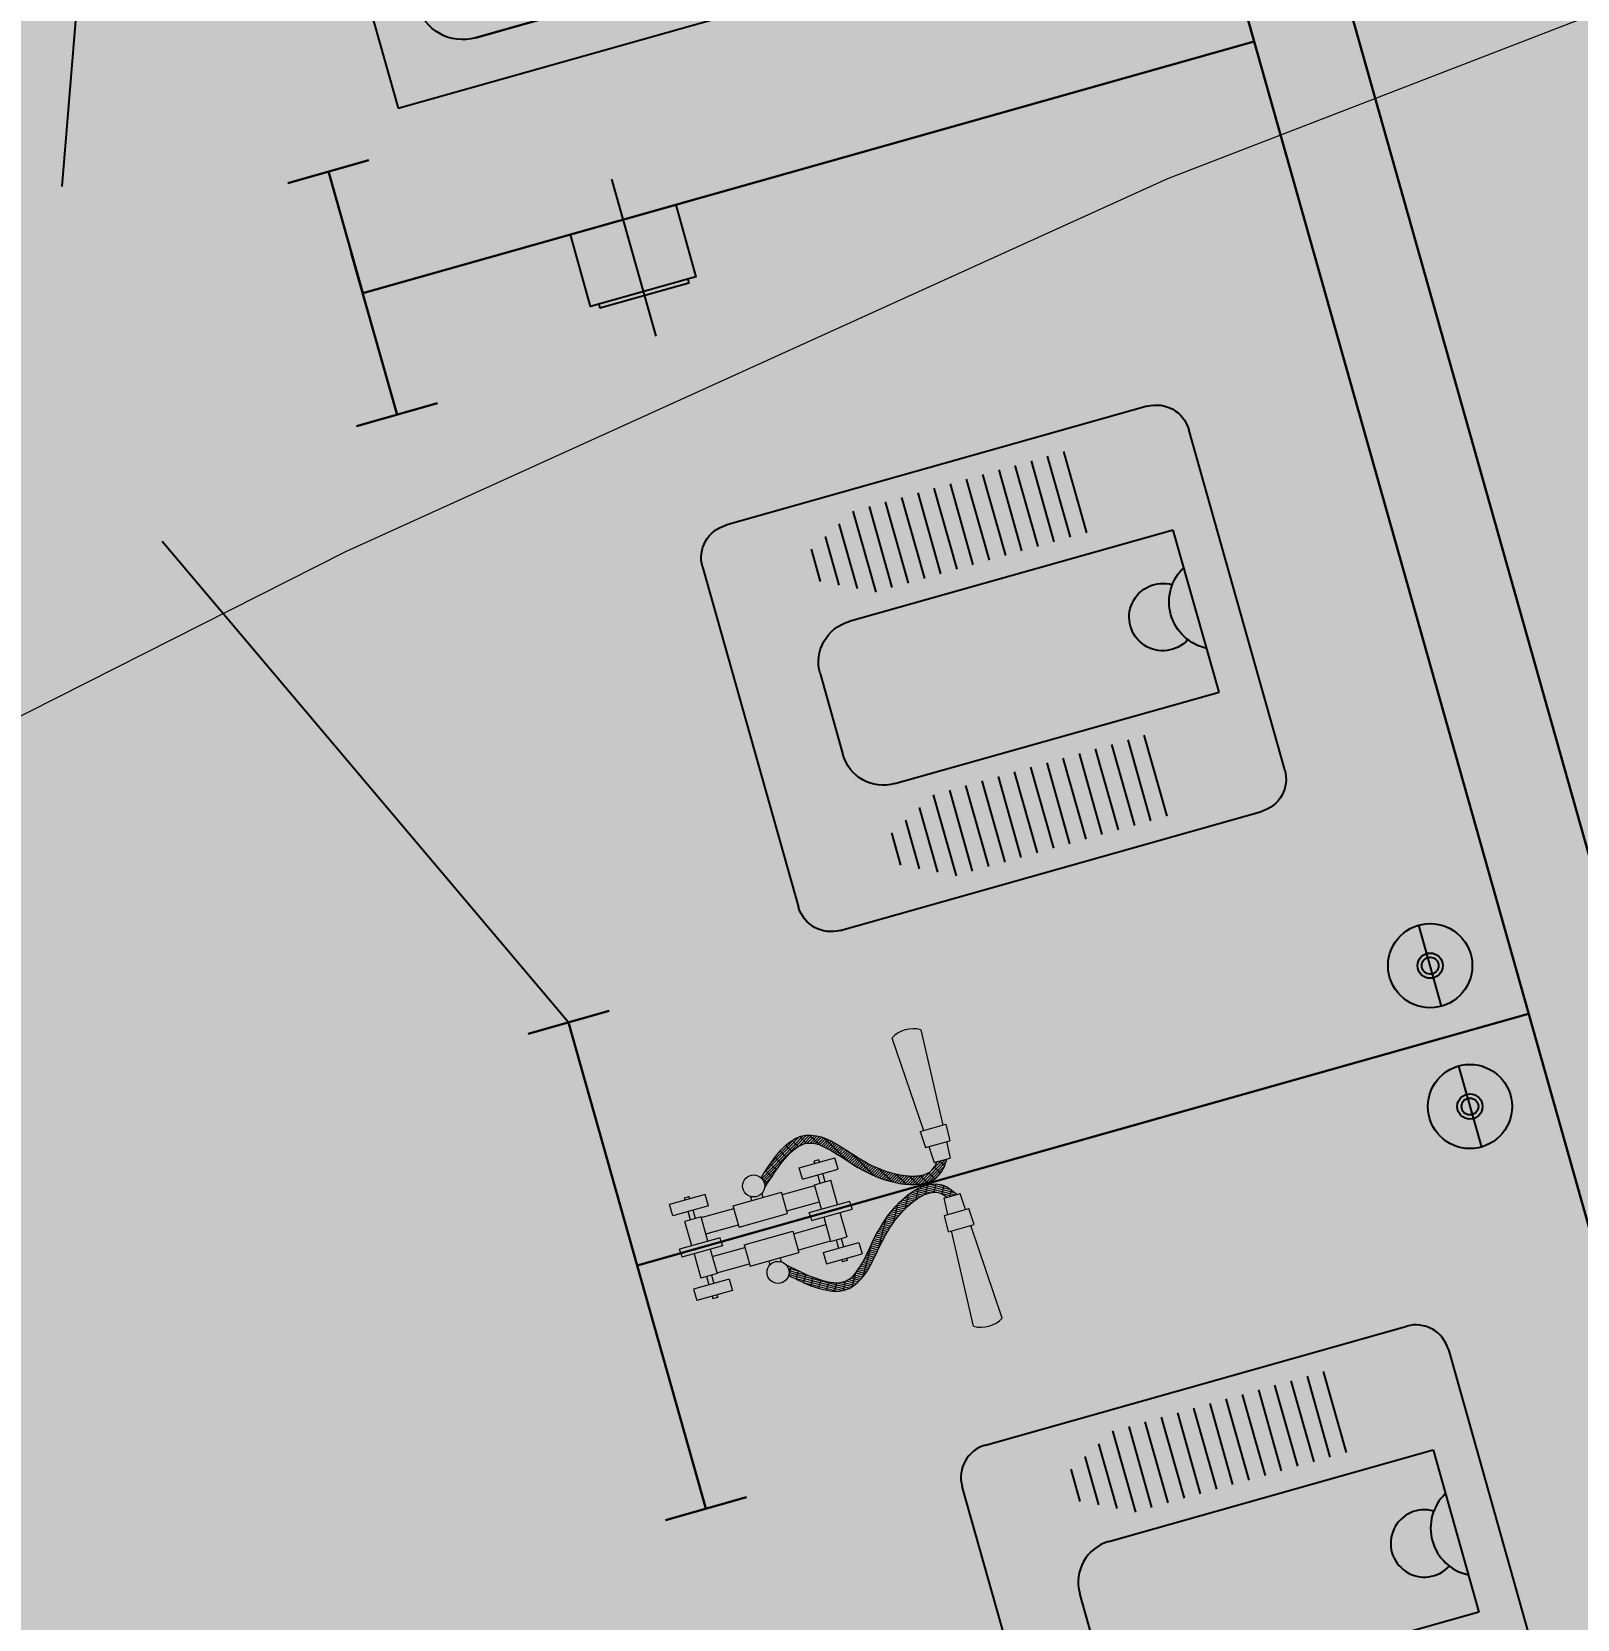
# Model space of a CAD drawing. Header units: millimetres. Extents: x 474337 to 1180020, y 4124662 to 4776603.
# Drawn here: x 808259 to 810095, y 4451839 to 4453725 of the extents above; entities that cross this region are included whole.
import ezdxf

# ---------------------------------------------------------------- set-up
doc = ezdxf.new("R2010")
doc.units = ezdxf.units.MM
doc.layers.add('(004) Точки рельефа', color=7, linetype='Continuous')
doc.layers.add('(031) Горизонтали', color=42, linetype='Continuous')
doc.layers.add('_0', color=7, linetype='Continuous', lineweight=25)
doc.styles.add('D-431', font='')
doc.styles.get('D-431').set_extended_font_data('D431', italic=True)

# ---------------------------------------------------------------- blocks, each defined once
blk = doc.blocks.new('hdyer')
for p, q in [((-112315.8, -307129.6), (-112315.8, -308129.6)), ((-112559.4, -307590.9), (-113204.7, -307243.8)), ((-112365.8, -307592.6), (-112385.8, -307592.6)), ((-112385.8, -307592.6), (-112385.8, -307612.6)), ((-112315.8, -307587.6), (-112365.8, -307587.6)), ((-112365.8, -307587.6), (-112365.8, -307617.6)), ((-112564.9, -307620.2), (-112553.3, -307607.4)), ((-112553.3, -307607.4), (-112536.3, -307603.7)), ((-112536.3, -307603.7), (-112522, -307609.5)), ((-112522, -307609.5), (-112515.8, -307617.6)), ((-112385.8, -307612.6), (-112385.8, -307642.6)), ((-112566.4, -307637.4), (-112564.9, -307620.2)), ((-112515.8, -307617.6), (-112396, -307617.6)), ((-112388, -307617.6), (-112396, -307617.6)), ((-112388, -307645.6), (-112388, -307617.6)), ((-112388, -307622.8), (-112387.9, -307622.9)), ((-112385.8, -307622.9), (-112388, -307622.9)), ((-112365.8, -307617.6), (-112315.8, -307617.6)), ((-112365.8, -307642.6), (-112365.8, -307617.6)), ((-112354.7, -307622.9), (-112365.8, -307622.9)), ((-112358.6, -307620.6), (-112358.2, -307618.5)), ((-112358.2, -307622.9), (-112358.6, -307620.6)), ((-112358.2, -307618.5), (-112357.5, -307617.6)), ((-112354.7, -307622.9), (-112341.4, -307622.9)), ((-112341.4, -307622.9), (-112336.8, -307624.1)), ((-112336.8, -307624.1), (-112333.6, -307627.7)), ((-112332.9, -307631.6), (-112334, -307640.1)), ((-112333.6, -307627.7), (-112332.9, -307631.6)), ((-112559.3, -307651), (-112566.4, -307637.4)), ((-112544.2, -307658.8), (-112559.3, -307651)), ((-112515.8, -307645.6), (-112527.5, -307656.1)), ((-112388, -307645.6), (-112515.8, -307645.6)), ((-112385.8, -307639.9), (-112388, -307639.9)), ((-112385.8, -307642.6), (-112365.8, -307642.6)), ((-112360.3, -307719.9), (-112372.7, -307642.6)), ((-112358.3, -307639.9), (-112365.8, -307639.9)), ((-112349.7, -307648.6), (-112360, -307718.7)), ((-112353.7, -307641.1), (-112358.3, -307639.9)), ((-112352.5, -307667.5), (-112356.2, -307640.5)), ((-112350.5, -307644.7), (-112353.7, -307641.1)), ((-112349.7, -307648.6), (-112350.5, -307644.7)), ((-112334, -307640.1), (-112336, -307653.8)), ((-112527.5, -307656.1), (-112544.2, -307658.8)), ((-112336, -307653.8), (-112340.8, -307686.6)), ((-112559.4, -307671.5), (-113204.7, -308018.5)), ((-112340.8, -307686.6), (-112345.6, -307719.4)), ((-112358.3, -307723.2), (-112360.3, -307719.9)), ((-112360.3, -307719.9), (-112360.3, -307719.9)), ((-112355.7, -307725.2), (-112358.3, -307723.2)), ((-112352.7, -307725.6), (-112355.7, -307725.2)), ((-112349.5, -307724.9), (-112352.7, -307725.6)), ((-112346.8, -307722.6), (-112349.5, -307724.9)), ((-112345.6, -307719.4), (-112346.8, -307722.6)), ((-113315.8, -308129.6), (-112315.8, -308129.6))]:
    blk.add_line(p, q)
blk.add_lwpolyline([(-112315.8, -307129.6), (-113315.8, -307129.6), (-113315.8, -308129.6)])
for points in [[(-112426.9, -307185.2), (-113204.7, -307185.2, 0.414214), (-113260.2, -307240.7), (-113260.2, -308018.5, 0.141372)], [(-112371.4, -307592.6), (-112371.4, -307240.7, 0.414214), (-112426.9, -307185.2)], [(-112426.9, -307218.5), (-113204.7, -307218.5, 0.414214), (-113226.9, -307240.7), (-113226.9, -308018.5, 0.139565)], [(-112404.7, -307617.6), (-112404.7, -307240.7, 0.414214), (-112426.9, -307218.5)], [(-112426.9, -308074.1), (-113204.7, -308074.1, -0.414214), (-113260.2, -308018.5), (-113260.2, -307240.7, -0.141372)], [(-112426.9, -308040.7), (-113204.7, -308040.7, -0.414214), (-113226.9, -308018.5), (-113226.9, -307240.7, -0.139565)], [(-113204.7, -308040.7), (-112426.9, -308040.7, 0.414214), (-112404.7, -308018.5), (-112404.7, -307645.6)], [(-113204.7, -308074.1), (-112426.9, -308074.1, 0.414214), (-112371.4, -308018.5), (-112371.4, -307650.8)]]:
    blk.add_lwpolyline(points, format="xyb")
for start, end in [(18.2826, 150.032), (208.2139, 340.5433)]:
    blk.add_arc((-112484.4, -307631.2), 43.3, start, end)
blk = doc.blocks.new('hdyhd')
for p, q in [((732050.4, 105598.5), (732470.4, 105598.5)), ((732010.4, 105038.5), (732010.4, 105558.5)), ((732510.4, 105558.5), (732510.4, 105038.5)), ((732160.4, 105548.5), (732360.4, 105548.5)), ((732160.4, 105148.5), (732160.4, 105548.5)), ((732360.4, 105548.5), (732360.4, 105148.5)), ((732135.4, 105448.7), (732035.4, 105448.7)), ((732385.4, 105448.7), (732485.4, 105448.7)), ((732135.4, 105428.7), (732035.4, 105428.7)), ((732385.4, 105428.7), (732485.4, 105428.7)), ((732135.4, 105408.7), (732035.4, 105408.7)), ((732385.4, 105408.7), (732485.4, 105408.7)), ((732135.4, 105388.7), (732035.4, 105388.7)), ((732385.4, 105388.7), (732485.4, 105388.7)), ((732135.4, 105368.7), (732035.4, 105368.7)), ((732385.4, 105368.7), (732485.4, 105368.7)), ((732135.4, 105348.7), (732035.4, 105348.7)), ((732385.4, 105348.7), (732485.4, 105348.7)), ((732135.4, 105328.7), (732035.4, 105328.7)), ((732385.4, 105328.7), (732485.4, 105328.7)), ((732135.4, 105308.7), (732035.4, 105308.7)), ((732385.4, 105308.7), (732485.4, 105308.7)), ((732135.4, 105288.7), (732035.4, 105288.7)), ((732385.4, 105288.7), (732485.4, 105288.7)), ((732135.4, 105268.7), (732035.4, 105268.7)), ((732385.4, 105268.7), (732485.4, 105268.7)), ((732135.4, 105248.7), (732035.4, 105248.7)), ((732385.4, 105248.7), (732485.4, 105248.7)), ((732135.4, 105228.7), (732035.4, 105228.7)), ((732385.4, 105228.7), (732485.4, 105228.7)), ((732135.4, 105208.7), (732035.4, 105208.7)), ((732385.4, 105208.7), (732485.4, 105208.7)), ((732135.4, 105188.7), (732035.4, 105188.7)), ((732385.4, 105188.7), (732485.4, 105188.7)), ((732125.4, 105168.7), (732045.4, 105168.7)), ((732395.4, 105168.7), (732475.4, 105168.7)), ((732115.4, 105148.7), (732055.4, 105148.7)), ((732405.4, 105148.7), (732465.4, 105148.7)), ((732105.4, 105128.7), (732065.4, 105128.7)), ((732415.4, 105128.7), (732455.4, 105128.7)), ((732310.4, 105098.5), (732210.4, 105098.5)), ((732470.4, 104998.5), (732050.4, 104998.5))]:
    blk.add_line(p, q)
for centre, radius, start, end in [((732050.4, 105558.5), 40, 90, 180), ((732470.4, 105558.5), 40, 0, 90), ((732264.4, 105575.1), 56.7, 208.0725, 331.9275), ((732264.4, 105508.5), 40, 147.9101, 32.09), ((732210.4, 105148.5), 50, 180, 270), ((732310.4, 105148.5), 50, 270, 0), ((732050.4, 105038.5), 40, 180, 270), ((732470.4, 105038.5), 40, 270, 360)]:
    blk.add_arc(centre, radius, start, end)
blk = doc.blocks.new('dfgfdgf')
at = {"lineweight": 30}
for p, q in [((3398855.57, -517463.49, -26.38), (3398855.57, -511833.49, 10.18)), ((3398975.57, -517463.49, -26.38), (3398975.57, -511833.49, 10.18)), ((3397705.57, -512883.49, 10.18), (3397805.57, -512883.49, 10.18)), ((3397755.57, -512883.49, 10.18), (3397755.57, -513033.49, 10.18)), ((3397755.57, -512983.49, 10.18), (3397755.57, -513183.49, 10.18)), ((3397755.57, -513033.49, 10.18), (3398855.57, -513033.49, 10.18)), ((3397705.57, -513183.49, 10.18), (3397805.57, -513183.49, 10.18)), ((3397705.57, -513933.49, 10.18), (3397805.57, -513933.49, 10.18)), ((3397755.57, -513933.49, 10.18), (3397755.57, -514233.49, 10.18)), ((3397755.57, -514233.49, 10.18), (3397755.57, -514533.49, 10.18)), ((3397755.57, -514233.49, 10.18), (3398855.57, -514233.49, 10.18)), ((3397705.57, -514533.49, 10.18), (3397805.57, -514533.49, 10.18))]:
    blk.add_line(p, q, dxfattribs=at)
for p, q in [((3397755.57, -511983.49, 10.18), (3397446.1, -512814.48, 10.18)), ((3397755.57, -513933.49, 10.18), (3397446.1, -513252.51, 10.18))]:
    blk.add_line(p, q)
at = {"color": 153, "linetype": 'ByBlock', "lineweight": 5}
for p, q in [((3398120.2, -514055.5, 10.18), (3398126.09, -514171.63, 10.18)), ((3398155.84, -514055.5, 10.18), (3398149.95, -514171.63, 10.18)), ((3397925.91, -514174.13, 10.18), (3397987.44, -514138.61, 10.18)), ((3397926.82, -514176.36, 10.18), (3397991.27, -514139.15, 10.18)), ((3397930.15, -514168.93, 10.18), (3397982.78, -514138.55, 10.18)), ((3397939.62, -514160.72, 10.18), (3397976.18, -514139.61, 10.18)), ((3397972.93, -514140.53, 10.18), (3397978.08, -514149.45, 10.18)), ((3397978.26, -514149.41, 10.18), (3397994.62, -514139.96, 10.18)), ((3397982.78, -514138.55, 10.18), (3397988.5, -514148.46, 10.18)), ((3397984.85, -514148.35, 10.18), (3397997.63, -514140.97, 10.18)), ((3397994.6, -514139.96, 10.18), (3398003.04, -514154.58, 10.18)), ((3397940.28, -514160.17, 10.18), (3397945.46, -514169.16, 10.18)), ((3397947.83, -514154.21, 10.18), (3397953.02, -514163.2, 10.18)), ((3397955.7, -514148.78, 10.18), (3397960.85, -514157.71, 10.18)), ((3397964, -514144.12, 10.18), (3397969.1, -514152.96, 10.18)), ((3397989.27, -514148.55, 10.18), (3398000.4, -514142.12, 10.18)), ((3397992.73, -514149.3, 10.18), (3398002.98, -514143.38, 10.18)), ((3397995.67, -514150.35, 10.18), (3398005.41, -514144.73, 10.18)), ((3397998.28, -514151.6, 10.18), (3398007.7, -514146.16, 10.18)), ((3398000.66, -514152.97, 10.18), (3398009.89, -514147.64, 10.18)), ((3398002.86, -514154.45, 10.18), (3398011.98, -514149.19, 10.18)), ((3398004.93, -514156.01, 10.18), (3398013.98, -514150.78, 10.18)), ((3398006.9, -514157.62, 10.18), (3398015.91, -514152.42, 10.18)), ((3398008.79, -514159.28, 10.18), (3398017.77, -514154.09, 10.18)), ((3398010.13, -514147.82, 10.18), (3398029.97, -514182.18, 10.18)), ((3398010.61, -514160.98, 10.18), (3398019.57, -514155.8, 10.18)), ((3398012.37, -514162.71, 10.18), (3398021.32, -514157.54, 10.18)), ((3398014.1, -514164.46, 10.18), (3398023.01, -514159.32, 10.18)), ((3397812.29, -514188.3, 10.18), (3397812.29, -514174.3, 10.18)), ((3397856.29, -514174.3, 10.18), (3397812.29, -514174.3, 10.18)), ((3397831.29, -514174.3, 10.18), (3397831.29, -514171.35, 10.18)), ((3397831.29, -514171.35, 10.18), (3397837.29, -514171.35, 10.18)), ((3397837.29, -514174.3, 10.18), (3397837.29, -514171.35, 10.18)), ((3397856.29, -514188.3, 10.18), (3397856.29, -514174.3, 10.18)), ((3397925.66, -514172.97, 10.18), (3397930.79, -514181.84, 10.18)), ((3397927.3, -514181.58, 10.18), (3397938.29, -514175.23, 10.18)), ((3397927.31, -514178.82, 10.18), (3397949.02, -514166.29, 10.18)), ((3397932.92, -514166.48, 10.18), (3397938.08, -514175.42, 10.18)), ((3397972.29, -514188.3, 10.18), (3397972.29, -514174.3, 10.18)), ((3397972.29, -514174.3, 10.18), (3398016.29, -514174.3, 10.18)), ((3397991.29, -514174.3, 10.18), (3397991.29, -514171.35, 10.18)), ((3397997.29, -514171.35, 10.18), (3397991.29, -514171.35, 10.18)), ((3397997.29, -514174.3, 10.18), (3397997.29, -514171.35, 10.18)), ((3398015.79, -514166.23, 10.18), (3398024.67, -514161.1, 10.18)), ((3398016.29, -514188.3, 10.18), (3398016.29, -514174.3, 10.18)), ((3398017.45, -514168.03, 10.18), (3398026.32, -514162.9, 10.18)), ((3398019.09, -514169.83, 10.18), (3398027.95, -514164.71, 10.18)), ((3398020.71, -514171.64, 10.18), (3398029.57, -514166.53, 10.18)), ((3398022.32, -514173.46, 10.18), (3398031.18, -514168.34, 10.18)), ((3398023.93, -514175.28, 10.18), (3398032.79, -514170.17, 10.18)), ((3398025.52, -514177.11, 10.18), (3398034.39, -514171.99, 10.18)), ((3398027.12, -514178.94, 10.18), (3398036, -514173.81, 10.18)), ((3398028.72, -514180.76, 10.18), (3398037.61, -514175.63, 10.18)), ((3398030.33, -514182.59, 10.18), (3398039.22, -514177.45, 10.18)), ((3398031.94, -514184.4, 10.18), (3398040.85, -514179.26, 10.18)), ((3398036.41, -514174.28, 10.18), (3398055.54, -514207.42, 10.18)), ((3398122.09, -514171.63, 10.18), (3398123.1, -514191.63, 10.18)), ((3398122.09, -514171.63, 10.18), (3398153.95, -514171.63, 10.18)), ((3398153.95, -514171.63, 10.18), (3398152.94, -514191.63, 10.18)), ((3397856.29, -514188.3, 10.18), (3397812.29, -514188.3, 10.18)), ((3397831.29, -514198.49, 10.18), (3397831.29, -514188.3, 10.18)), ((3397837.29, -514198.49, 10.18), (3397837.29, -514188.3, 10.18)), ((3397884.29, -514222.5, 10.18), (3397884.29, -514196.28, 10.18)), ((3397884.29, -514196.28, 10.18), (3397944.29, -514196.28, 10.18)), ((3397907.29, -514196.28, 10.18), (3397907.29, -514191.2, 10.18)), ((3397921.29, -514196.28, 10.18), (3397921.29, -514191.2, 10.18)), ((3397926.54, -514184.77, 10.18), (3397929.3, -514183.17, 10.18)), ((3397944.29, -514222.5, 10.18), (3397944.29, -514196.28, 10.18)), ((3397972.29, -514188.3, 10.18), (3398016.29, -514188.3, 10.18)), ((3397991.29, -514198.49, 10.18), (3397991.29, -514188.3, 10.18)), ((3397997.29, -514198.49, 10.18), (3397997.29, -514188.3, 10.18)), ((3398033.57, -514186.21, 10.18), (3398042.49, -514181.07, 10.18)), ((3398035.21, -514188.02, 10.18), (3398044.14, -514182.86, 10.18)), ((3398036.86, -514189.81, 10.18), (3398045.81, -514184.65, 10.18)), ((3398038.54, -514191.59, 10.18), (3398047.5, -514186.42, 10.18)), ((3398040.24, -514193.36, 10.18), (3398049.22, -514188.18, 10.18)), ((3398041.96, -514195.12, 10.18), (3398050.97, -514189.92, 10.18)), ((3398043.7, -514196.86, 10.18), (3398052.74, -514191.64, 10.18)), ((3398045.48, -514198.58, 10.18), (3398054.55, -514193.35, 10.18)), ((3398047.29, -514200.29, 10.18), (3398056.4, -514195.03, 10.18)), ((3398049.14, -514201.97, 10.18), (3398058.28, -514196.69, 10.18)), ((3398123.1, -514191.63, 10.18), (3398152.94, -514191.63, 10.18)), ((3398127.11, -514191.63, 10.18), (3398128.12, -514211.63, 10.18)), ((3398148.94, -514191.63, 10.18), (3398147.92, -514211.63, 10.18)), ((3397824.29, -514228.49, 10.18), (3397824.29, -514198.49, 10.18)), ((3397844.29, -514198.49, 10.18), (3397824.29, -514198.49, 10.18)), ((3397844.29, -514228.49, 10.18), (3397844.29, -514198.49, 10.18)), ((3397844.29, -514199.28, 10.18), (3397884.29, -514199.28, 10.18)), ((3397944.29, -514199.28, 10.18), (3397984.29, -514199.28, 10.18)), ((3397984.29, -514228.49, 10.18), (3397984.29, -514198.49, 10.18)), ((3397984.29, -514198.49, 10.18), (3398004.29, -514198.49, 10.18)), ((3398004.29, -514228.49, 10.18), (3398004.29, -514198.49, 10.18)), ((3398051.02, -514203.64, 10.18), (3398060.22, -514198.33, 10.18)), ((3398052.94, -514205.28, 10.18), (3398062.19, -514199.93, 10.18)), ((3398054.9, -514206.9, 10.18), (3398064.22, -514201.51, 10.18)), ((3398056.89, -514208.49, 10.18), (3398066.29, -514203.07, 10.18)), ((3398058.93, -514210.07, 10.18), (3398068.41, -514204.59, 10.18)), ((3398061, -514211.62, 10.18), (3398070.59, -514206.09, 10.18)), ((3398062.24, -514199.97, 10.18), (3398073.81, -514220.01, 10.18)), ((3398063.12, -514213.15, 10.18), (3398072.81, -514207.55, 10.18)), ((3398065.28, -514214.65, 10.18), (3398075.08, -514208.99, 10.18)), ((3398067.49, -514216.12, 10.18), (3398077.41, -514210.39, 10.18)), ((3398069.75, -514217.57, 10.18), (3398079.81, -514211.76, 10.18)), ((3398072.06, -514218.98, 10.18), (3398082.26, -514213.09, 10.18)), ((3398074.43, -514220.37, 10.18), (3398084.79, -514214.39, 10.18)), ((3398076.85, -514221.72, 10.18), (3398087.39, -514215.63, 10.18)), ((3398079.35, -514223.03, 10.18), (3398090.08, -514216.83, 10.18)), ((3398080.16, -514211.96, 10.18), (3398089.08, -514227.41, 10.18)), ((3398102.97, -514231.38, 10.18), (3398137.19, -514211.63, 10.18)), ((3398106.8, -514231.92, 10.18), (3398141.95, -514211.63, 10.18)), ((3398111.09, -514232.19, 10.18), (3398142.18, -514214.25, 10.18)), ((3398126.94, -514216.78, 10.18), (3398132.14, -514225.78, 10.18)), ((3398128.12, -514211.63, 10.18), (3398147.92, -514211.63, 10.18)), ((3398130.94, -514212.48, 10.18), (3398132.42, -514211.63, 10.18)), ((3398134.96, -514211.63, 10.18), (3398139, -514218.63, 10.18)), ((3397809.29, -514233.49, 10.18), (3397809.29, -514228.49, 10.18)), ((3397859.29, -514228.49, 10.18), (3397809.29, -514228.49, 10.18)), ((3397809.29, -514233.49, 10.18), (3397859.29, -514233.49, 10.18)), ((3397809.29, -514233.49, 10.18), (3397809.29, -514238.49, 10.18)), ((3397809.29, -514233.49, 10.18), (3397859.29, -514233.49, 10.18)), ((3397844.29, -514219.5, 10.18), (3397884.29, -514219.5, 10.18)), ((3397859.29, -514233.49, 10.18), (3397859.29, -514228.49, 10.18)), ((3397859.29, -514233.49, 10.18), (3397859.29, -514238.49, 10.18)), ((3397884.29, -514222.5, 10.18), (3397944.29, -514222.5, 10.18)), ((3397944.29, -514219.5, 10.18), (3397984.29, -514219.5, 10.18)), ((3397969.29, -514233.49, 10.18), (3397969.29, -514228.49, 10.18)), ((3397969.29, -514228.49, 10.18), (3398019.29, -514228.49, 10.18)), ((3397969.29, -514233.49, 10.18), (3398019.29, -514233.49, 10.18)), ((3397969.29, -514233.49, 10.18), (3397969.29, -514238.49, 10.18)), ((3397969.29, -514233.49, 10.18), (3398019.29, -514233.49, 10.18)), ((3398019.29, -514233.49, 10.18), (3398019.29, -514228.49, 10.18)), ((3398019.29, -514233.49, 10.18), (3398019.29, -514238.49, 10.18)), ((3398081.91, -514224.3, 10.18), (3398092.87, -514217.97, 10.18)), ((3398084.55, -514225.52, 10.18), (3398095.78, -514219.04, 10.18)), ((3398087.29, -514226.69, 10.18), (3398098.84, -514220.02, 10.18)), ((3398090.12, -514227.8, 10.18), (3398102.08, -514220.9, 10.18)), ((3398093.08, -514228.84, 10.18), (3398105.59, -514221.62, 10.18)), ((3398095.11, -514218.8, 10.18), (3398102.3, -514231.26, 10.18)), ((3398095.11, -514248.19, 10.18), (3398102.3, -514235.73, 10.18)), ((3398096.18, -514229.8, 10.18), (3398109.51, -514222.11, 10.18)), ((3398099.46, -514230.66, 10.18), (3398114.26, -514222.12, 10.18)), ((3398102.97, -514235.6, 10.18), (3398137.19, -514255.36, 10.18)), ((3398106.8, -514235.06, 10.18), (3398141.95, -514255.36, 10.18)), ((3398107.93, -514221.96, 10.18), (3398113.82, -514232.16, 10.18)), ((3398107.93, -514245.03, 10.18), (3398113.82, -514234.83, 10.18)), ((3398111.09, -514234.79, 10.18), (3398142.18, -514252.74, 10.18)), ((3398116.24, -514231.97, 10.18), (3398138.72, -514218.99, 10.18)), ((3398116.24, -514235.02, 10.18), (3398138.72, -514247.99, 10.18)), ((3398118.62, -514221.43, 10.18), (3398123.75, -514230.31, 10.18)), ((3398124.06, -514230.21, 10.18), (3398133.15, -514224.96, 10.18)), ((3397859.29, -514238.49, 10.18), (3397809.29, -514238.49, 10.18)), ((3397824.29, -514238.49, 10.18), (3397824.29, -514268.49, 10.18)), ((3397844.29, -514238.49, 10.18), (3397844.29, -514268.49, 10.18)), ((3397844.29, -514247.49, 10.18), (3397884.29, -514247.49, 10.18)), ((3397884.29, -514244.49, 10.18), (3397884.29, -514270.7, 10.18)), ((3397884.29, -514244.49, 10.18), (3397944.29, -514244.49, 10.18)), ((3397944.29, -514244.49, 10.18), (3397944.29, -514270.7, 10.18)), ((3397944.29, -514247.49, 10.18), (3397984.29, -514247.49, 10.18)), ((3397969.29, -514238.49, 10.18), (3398019.29, -514238.49, 10.18)), ((3397984.29, -514238.49, 10.18), (3397984.29, -514268.49, 10.18)), ((3398004.29, -514238.49, 10.18), (3398004.29, -514268.49, 10.18)), ((3398062.24, -514267.02, 10.18), (3398073.81, -514246.97, 10.18)), ((3398063.12, -514253.84, 10.18), (3398072.81, -514259.43, 10.18)), ((3398065.28, -514252.34, 10.18), (3398075.08, -514258, 10.18)), ((3398067.49, -514250.86, 10.18), (3398077.41, -514256.59, 10.18)), ((3398069.75, -514249.42, 10.18), (3398079.81, -514255.22, 10.18)), ((3398072.06, -514248, 10.18), (3398082.26, -514253.89, 10.18)), ((3398074.43, -514246.62, 10.18), (3398084.79, -514252.6, 10.18)), ((3398076.85, -514245.27, 10.18), (3398087.39, -514251.35, 10.18)), ((3398079.35, -514243.96, 10.18), (3398090.08, -514250.16, 10.18)), ((3398080.16, -514255.03, 10.18), (3398089.08, -514239.58, 10.18)), ((3398081.91, -514242.69, 10.18), (3398092.87, -514249.02, 10.18)), ((3398084.55, -514241.47, 10.18), (3398095.78, -514247.95, 10.18)), ((3398087.29, -514240.3, 10.18), (3398098.84, -514246.96, 10.18)), ((3398090.12, -514239.18, 10.18), (3398102.08, -514246.09, 10.18)), ((3398093.08, -514238.14, 10.18), (3398105.59, -514245.36, 10.18)), ((3398096.18, -514237.18, 10.18), (3398109.51, -514244.88, 10.18)), ((3398099.46, -514236.33, 10.18), (3398114.26, -514244.87, 10.18)), ((3398118.62, -514245.56, 10.18), (3398123.75, -514236.67, 10.18)), ((3398124.06, -514236.78, 10.18), (3398133.15, -514242.03, 10.18)), ((3398126.94, -514250.2, 10.18), (3398132.14, -514241.2, 10.18)), ((3398130.94, -514254.5, 10.18), (3398132.42, -514255.36, 10.18)), ((3398134.96, -514255.36, 10.18), (3398139, -514248.36, 10.18)), ((3397844.29, -514268.49, 10.18), (3397824.29, -514268.49, 10.18)), ((3397831.29, -514268.49, 10.18), (3397831.29, -514278.68, 10.18)), ((3397837.29, -514268.49, 10.18), (3397837.29, -514278.68, 10.18)), ((3397844.29, -514267.7, 10.18), (3397884.29, -514267.7, 10.18)), ((3397884.29, -514270.7, 10.18), (3397944.29, -514270.7, 10.18)), ((3397907.29, -514270.7, 10.18), (3397907.29, -514275.78, 10.18)), ((3397921.29, -514270.7, 10.18), (3397921.29, -514275.78, 10.18)), ((3397944.29, -514267.7, 10.18), (3397984.29, -514267.7, 10.18)), ((3397984.29, -514268.49, 10.18), (3398004.29, -514268.49, 10.18)), ((3397991.29, -514268.49, 10.18), (3397991.29, -514278.68, 10.18)), ((3397997.29, -514268.49, 10.18), (3397997.29, -514278.68, 10.18)), ((3398036.41, -514292.71, 10.18), (3398055.54, -514259.56, 10.18)), ((3398041.96, -514271.87, 10.18), (3398050.97, -514277.07, 10.18)), ((3398043.7, -514270.13, 10.18), (3398052.74, -514275.34, 10.18)), ((3398045.48, -514268.4, 10.18), (3398054.55, -514273.64, 10.18)), ((3398047.29, -514266.7, 10.18), (3398056.4, -514271.95, 10.18)), ((3398049.14, -514265.01, 10.18), (3398058.28, -514270.29, 10.18)), ((3398051.02, -514263.35, 10.18), (3398060.22, -514268.66, 10.18)), ((3398052.94, -514261.71, 10.18), (3398062.19, -514267.05, 10.18)), ((3398054.9, -514260.09, 10.18), (3398064.22, -514265.47, 10.18)), ((3398056.89, -514258.49, 10.18), (3398066.29, -514263.92, 10.18)), ((3398058.93, -514256.92, 10.18), (3398068.41, -514262.4, 10.18)), ((3398061, -514255.37, 10.18), (3398070.59, -514260.9, 10.18)), ((3398127.11, -514275.36, 10.18), (3398128.12, -514255.36, 10.18)), ((3398128.12, -514255.36, 10.18), (3398147.92, -514255.36, 10.18)), ((3398148.94, -514275.36, 10.18), (3398147.92, -514255.36, 10.18)), ((3397812.29, -514278.68, 10.18), (3397812.29, -514292.68, 10.18)), ((3397856.29, -514278.68, 10.18), (3397812.29, -514278.68, 10.18)), ((3397856.29, -514278.68, 10.18), (3397856.29, -514292.68, 10.18)), ((3397925.66, -514294.02, 10.18), (3397930.79, -514285.14, 10.18)), ((3397926.54, -514282.22, 10.18), (3397929.3, -514283.81, 10.18)), ((3397926.82, -514290.63, 10.18), (3397991.27, -514327.84, 10.18)), ((3397927.3, -514285.41, 10.18), (3397938.29, -514291.76, 10.18)), ((3397927.31, -514288.17, 10.18), (3397949.02, -514300.7, 10.18)), ((3397932.92, -514300.51, 10.18), (3397938.08, -514291.57, 10.18)), ((3397972.29, -514278.68, 10.18), (3397972.29, -514292.68, 10.18)), ((3397972.29, -514278.68, 10.18), (3398016.29, -514278.68, 10.18)), ((3398010.13, -514319.16, 10.18), (3398029.97, -514284.8, 10.18)), ((3398016.29, -514278.68, 10.18), (3398016.29, -514292.68, 10.18)), ((3398023.93, -514291.7, 10.18), (3398032.79, -514296.82, 10.18)), ((3398025.52, -514289.88, 10.18), (3398034.39, -514295, 10.18)), ((3398027.12, -514288.05, 10.18), (3398036, -514293.17, 10.18)), ((3398028.72, -514286.22, 10.18), (3398037.61, -514291.35, 10.18)), ((3398030.33, -514284.4, 10.18), (3398039.22, -514289.54, 10.18)), ((3398031.94, -514282.58, 10.18), (3398040.85, -514287.72, 10.18)), ((3398033.57, -514280.77, 10.18), (3398042.49, -514285.92, 10.18)), ((3398035.21, -514278.97, 10.18), (3398044.14, -514284.13, 10.18)), ((3398036.86, -514277.18, 10.18), (3398045.81, -514282.34, 10.18)), ((3398038.54, -514275.39, 10.18), (3398047.5, -514280.57, 10.18)), ((3398040.24, -514273.62, 10.18), (3398049.22, -514278.81, 10.18)), ((3398122.09, -514295.36, 10.18), (3398123.1, -514275.36, 10.18)), ((3398123.1, -514275.36, 10.18), (3398152.94, -514275.36, 10.18)), ((3398153.95, -514295.36, 10.18), (3398152.94, -514275.36, 10.18)), ((3397856.29, -514292.68, 10.18), (3397812.29, -514292.68, 10.18)), ((3397831.29, -514292.68, 10.18), (3397831.29, -514295.64, 10.18)), ((3397831.29, -514295.64, 10.18), (3397837.29, -514295.64, 10.18)), ((3397837.29, -514292.68, 10.18), (3397837.29, -514295.64, 10.18)), ((3397925.91, -514292.86, 10.18), (3397987.44, -514328.38, 10.18)), ((3397930.15, -514298.05, 10.18), (3397982.78, -514328.44, 10.18)), ((3397939.62, -514306.27, 10.18), (3397976.18, -514327.38, 10.18)), ((3397940.28, -514306.81, 10.18), (3397945.46, -514297.83, 10.18)), ((3397947.83, -514312.78, 10.18), (3397953.02, -514303.79, 10.18)), ((3397955.7, -514318.2, 10.18), (3397960.85, -514309.28, 10.18)), ((3397972.29, -514292.68, 10.18), (3398016.29, -514292.68, 10.18)), ((3397991.29, -514292.68, 10.18), (3397991.29, -514295.64, 10.18)), ((3397997.29, -514295.64, 10.18), (3397991.29, -514295.64, 10.18)), ((3397997.29, -514292.68, 10.18), (3397997.29, -514295.64, 10.18)), ((3398004.93, -514310.98, 10.18), (3398013.98, -514316.21, 10.18)), ((3398006.9, -514309.37, 10.18), (3398015.91, -514314.57, 10.18)), ((3398008.79, -514307.71, 10.18), (3398017.77, -514312.9, 10.18)), ((3398010.61, -514306.01, 10.18), (3398019.57, -514311.19, 10.18)), ((3398012.37, -514304.28, 10.18), (3398021.32, -514309.44, 10.18)), ((3398014.1, -514302.53, 10.18), (3398023.01, -514307.67, 10.18)), ((3398015.79, -514300.75, 10.18), (3398024.67, -514305.88, 10.18)), ((3398017.45, -514298.96, 10.18), (3398026.32, -514304.08, 10.18)), ((3398019.09, -514297.16, 10.18), (3398027.95, -514302.28, 10.18)), ((3398020.71, -514295.35, 10.18), (3398029.57, -514300.46, 10.18)), ((3398022.32, -514293.53, 10.18), (3398031.18, -514298.64, 10.18)), ((3398120.2, -514411.49, 10.18), (3398126.09, -514295.36, 10.18)), ((3398122.09, -514295.36, 10.18), (3398153.95, -514295.36, 10.18)), ((3398155.84, -514411.49, 10.18), (3398149.95, -514295.36, 10.18)), ((3397964, -514322.87, 10.18), (3397969.1, -514314.03, 10.18)), ((3397972.93, -514326.46, 10.18), (3397978.08, -514317.53, 10.18)), ((3397978.26, -514317.58, 10.18), (3397994.62, -514327.02, 10.18)), ((3397982.78, -514328.44, 10.18), (3397988.5, -514318.53, 10.18)), ((3397984.85, -514318.63, 10.18), (3397997.63, -514326.02, 10.18)), ((3397989.27, -514318.44, 10.18), (3398000.4, -514324.86, 10.18)), ((3397992.73, -514317.69, 10.18), (3398002.98, -514323.6, 10.18)), ((3397994.6, -514327.03, 10.18), (3398003.04, -514312.4, 10.18)), ((3397995.67, -514316.64, 10.18), (3398005.41, -514322.25, 10.18)), ((3397998.28, -514315.39, 10.18), (3398007.7, -514320.83, 10.18)), ((3398000.66, -514314.01, 10.18), (3398009.89, -514319.34, 10.18)), ((3398002.86, -514312.53, 10.18), (3398011.98, -514317.8, 10.18))]:
    blk.add_line(p, q, dxfattribs=at)
for centre in [(3397914.29, -514180.14, 10.18), (3397914.29, -514286.84, 10.18)]:
    blk.add_circle(centre, 13.09, dxfattribs=at)
for centre, start, end in [((3398138.02, -514085.63, 10.18), 59.39876, 120.60124), ((3398138.02, -514381.36, 10.18), 239.39876, 300.60124)]:
    blk.add_arc(centre, 35, start, end, dxfattribs=at)
for points in [[(3397925.39, -514173.21, 10.18), (3397942.17, -514158.06, 10.18), (3397959, -514143.17, 10.18), (3397994.67, -514135.7, 10.18), (3398010.31, -514145.96, 10.18), (3398034.16, -514171.04, 10.18), (3398045.65, -514186.23, 10.18), (3398077.26, -514212.49, 10.18), (3398098.3, -514222.39, 10.18), (3398120.75, -514222.08, 10.18), (3398125.63, -514219.26, 10.18), (3398131.63, -514211.63, 10.18)], [(3397925.39, -514293.77, 10.18), (3397942.17, -514308.93, 10.18), (3397959, -514323.82, 10.18), (3397994.67, -514331.28, 10.18), (3398010.31, -514321.03, 10.18), (3398034.16, -514295.95, 10.18), (3398045.65, -514280.76, 10.18), (3398077.26, -514254.5, 10.18), (3398098.3, -514244.59, 10.18), (3398120.75, -514244.91, 10.18), (3398125.63, -514247.73, 10.18), (3398131.63, -514255.36, 10.18)]]:
    blk.add_open_spline(points, degree=3, knots=[0.00681115, 0.00681115, 0.00681115, 0.00681115, 0.06218231, 0.06218231, 0.11038284, 0.11038284, 0.15858336, 0.15858336, 0.21586869, 0.21586869, 0.25018042, 0.25018042, 0.25018042, 0.25018042], dxfattribs=at)
for points in [[(3397925.87, -514186.24, 10.18), (3397988.78, -514148.49, 10.18), (3398048.07, -514201.01, 10.18), (3398134.07, -514224.14, 10.18), (3398143.97, -514211.63, 10.18)], [(3397925.87, -514280.74, 10.18), (3397988.78, -514318.5, 10.18), (3398048.07, -514265.98, 10.18), (3398134.07, -514242.85, 10.18), (3398143.97, -514255.36, 10.18)]]:
    blk.add_spline(points, degree=3, dxfattribs=at)
at = {"layer": '_0'}
for p, q in [((3398076.86, -512983.46, 10.18), (3398076.66, -513177.23, 10.18)), ((3398021.72, -513122.18, 10.18), (3398021.71, -513127.18, 10.18)), ((3398131.71, -513122.29, 10.18), (3398131.71, -513127.29, 10.18)), ((3398131.71, -513127.29, 10.18), (3398021.71, -513127.18, 10.18)), ((3398758.53, -514196.58, 10.18), (3398758.64, -514096.58, 10.18)), ((3398758.53, -514270.41, 10.18), (3398758.64, -514370.41, 10.18))]:
    blk.add_line(p, q, dxfattribs=at)
at = {"layer": '_0', "elevation": 10.18}
blk.add_lwpolyline([(3398011.81, -513033.39), (3398141.81, -513033.53), (3398141.71, -513122.31), (3398011.72, -513122.16)], close=True, dxfattribs=at)
at = {"layer": '_0'}
for centre, radius in [((3398758.59, -514146.58, 10.18), 50), ((3398758.59, -514146.58, 10.18), 15), ((3398758.59, -514146.58, 10.18), 10), ((3398758.59, -514320.41, 10.18), 50), ((3398758.59, -514320.41, 10.18), 15), ((3398758.59, -514320.41, 10.18), 10)]:
    blk.add_circle(centre, radius, dxfattribs=at)
blk.add_blockref('hdyer', (3511171.37, -204703.89, 10.18))
at = {"layer": '_0', "xscale": -1, "rotation": 270.0008044948986}
blk.add_blockref('hdyhd', (3293067.38, -1245927.73, 10.18), dxfattribs=at)
at = {"layer": '_0', "rotation": 269.9991955051014}
blk.add_blockref('hdyhd', (3293067.38, 217460.74, 10.18), dxfattribs=at)

msp = doc.modelspace()

# ---------------------------------------------------------------- hatches: boundary and pattern name
at = {"lineweight": 30}
h = msp.add_hatch(color=21, dxfattribs=at)
h.dxf.hatch_style = 1
h.paths.add_polyline_path([(816383.7, 4442296.7), (818308.5, 4442840), (816569.8, 4448999.3), (817484.1, 4449257.4), (816845.6, 4451519.1), (816556.9, 4451437.5), (815796.2, 4454132.2), (815651.9, 4454091.5), (815679.1, 4453995.3), (813273.1, 4453316.1), (812471.7, 4456155.1), (763149.2, 4442231.9), (762429.3, 4444782.3), (757039.9, 4443260.9), (757080.6, 4443116.6), (757176.9, 4443143.7), (757856, 4440737.7), (754343.3, 4439746.1), (754886.6, 4437821.4), (752961.9, 4437278), (754700.6, 4431118.7), (756625.3, 4431662.1), (758146.7, 4426272.7), (756221.9, 4425729.3), (757960.6, 4419570), (759885.4, 4420113.4), (760700.4, 4417226.2), (784683.2, 4423996.3), (785262.1, 4422019.2), (795386.4, 4424877.2), (794846, 4426865.1), (809782.3, 4431081.5), (810217, 4429541.6), (813489.1, 4430465.3), (813054.4, 4432005.1), (818828.8, 4433635.2)])

# ---------------------------------------------------------------- linework, layer by layer
at = {"layer": '(031) Горизонтали', "color": 42, "linetype": 'Continuous', "lineweight": 0, "elevation": 1475490.5}
msp.add_lwpolyline([(802661, 4449820.9), (802974.8, 4449996.5), (803658.6, 4450381), (804523.4, 4450867.7), (805380.1, 4451349.7), (806039.4, 4451720.5), (806312.4, 4451873.2), (806389.2, 4451905.7), (806466.7, 4451937), (806639.9, 4452039.8), (807094.5, 4452302.5), (807776.6, 4452675.1), (808632.6, 4453107.8), (809608.6, 4453550.7), (810650.9, 4453953.8), (811705.7, 4454267.4), (812562.7, 4454456.5), (813331.8, 4454588), (814048.2, 4454670.1), (814747.3, 4454710.9), (815464.3, 4454718.4), (816234.5, 4454700.9), (817093.2, 4454666.4), (818075.7, 4454623.1)], dxfattribs=at)

# ---------------------------------------------------------------- block references
at = {"color": 1, "lineweight": 35, "rotation": 15.76376092732711}
msp.add_blockref('dfgfdgf', (-2600690.1, 4024079.1, 1453697.8), dxfattribs=at)

# ---------------------------------------------------------------- texts
at = {"layer": '(004) Точки рельефа', "linetype": 'ByBlock', "insert": (807022.5, 4452444.4, 1475434.5), "char_height": 875, "attachment_point": 4, "rotation": 0, "style": 'D-431'}
msp.add_mtext('1476.94', dxfattribs=at)

doc.saveas('drawing.dxf')
